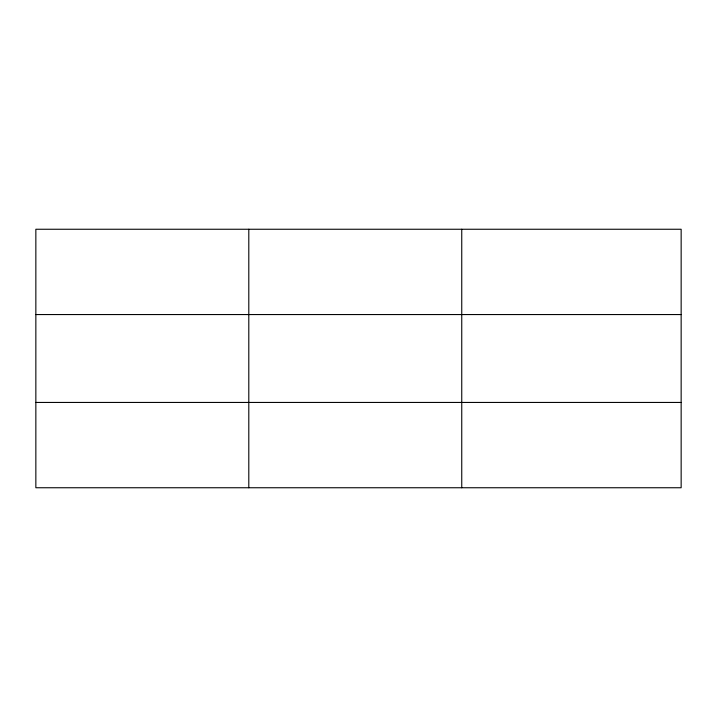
<?xml version="1.0" encoding="UTF-8"?>
<svg xmlns="http://www.w3.org/2000/svg" width="717" height="717" viewBox="0 0 717 717"><rect width="100%" height="100%" fill="white"/><g stroke="black" fill="none" stroke-linecap="round" stroke-linejoin="round"><path stroke-width="1.08" d="M248.799 229.252L248.799 487.748M461.748 229.252L461.748 487.748M681.15 402.443L681.15 487.748L35.85 487.748L35.85 229.252L681.15 229.252L681.15 402.443L35.85 402.443M35.85 314.557L681.15 314.557"/></g></svg>
